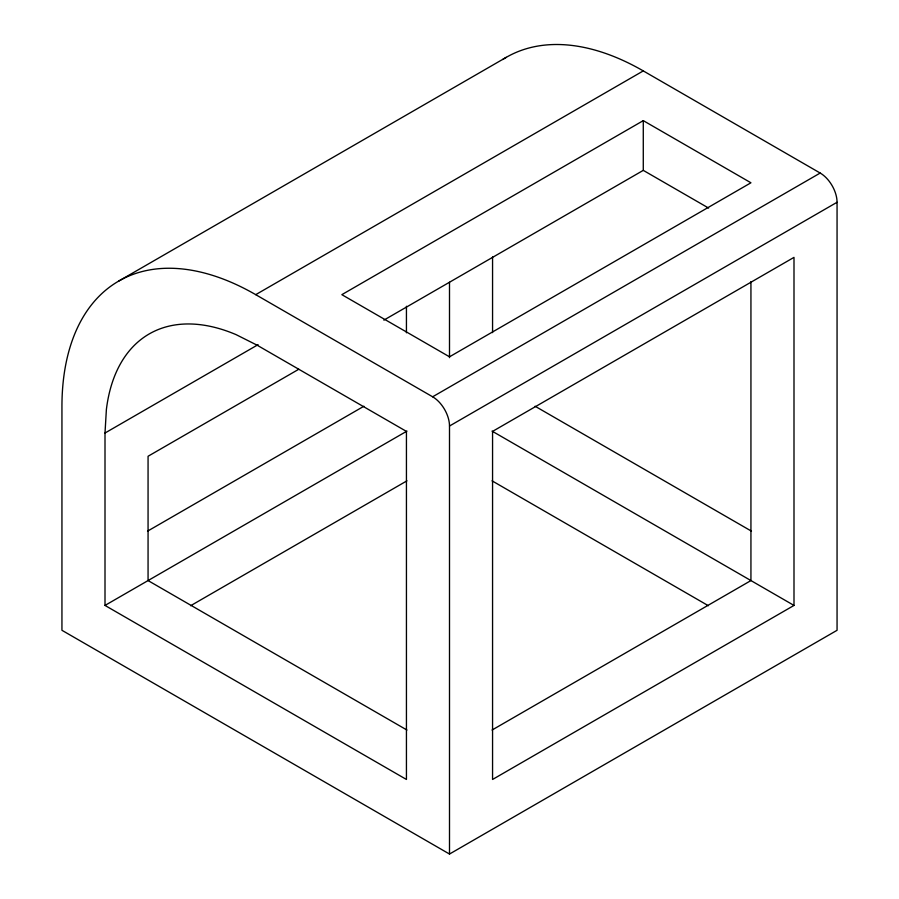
<?xml version="1.0" encoding="UTF-8"?>
<svg xmlns="http://www.w3.org/2000/svg" width="899" height="899" viewBox="0 0 899 899"><rect width="100%" height="100%" fill="white"/><g stroke="black" fill="none" stroke-linecap="round" stroke-linejoin="round"><path stroke-width="1.35" d="M105.003 433.026L106.385 409.494A213.018 122.983 60 0 1 236.066 334.63L257.136 345.205L406.438 431.396L406.438 779.467L105.003 605.432L105.003 433.026L258.08 344.654M118.702 281.095L506.261 57.334M255.721 294.658L643.279 70.909L820.18 173.046A23.857 13.777 60 0 1 837.059 202.275L837.059 630.3L449.5 854.05L61.941 630.3L61.941 406.539A274.038 158.224 60 0 1 255.721 294.658L432.633 396.796A23.857 13.777 60 0 1 449.5 426.025L449.5 854.05M643.279 120.635L341.845 294.658L449.5 356.813L750.935 182.789L643.279 120.635L643.279 170.361L383.862 320.134M298.783 369.253L148.065 456.265L148.065 580.574L406.955 730.044M147.548 531.152L363.893 406.247M432.633 396.796L820.18 173.046M105.003 605.432L406.955 431.104M449.5 426.025L837.059 202.275M190.61 605.735L406.955 480.83M492.045 730.044L750.935 580.574L750.935 281.634M793.997 605.432L492.562 779.467L492.562 431.396L793.997 257.372L793.997 605.432L492.045 431.104M643.279 170.361L708.592 208.062M535.107 406.247L751.452 531.152M492.045 480.83L708.39 605.735M492.562 256.934L492.562 332.63M449.5 282.241L449.5 357.656M406.438 306.256L406.438 332.799M502.721 59.491A274.038 158.224 60 0 1 643.279 70.909"/></g></svg>
